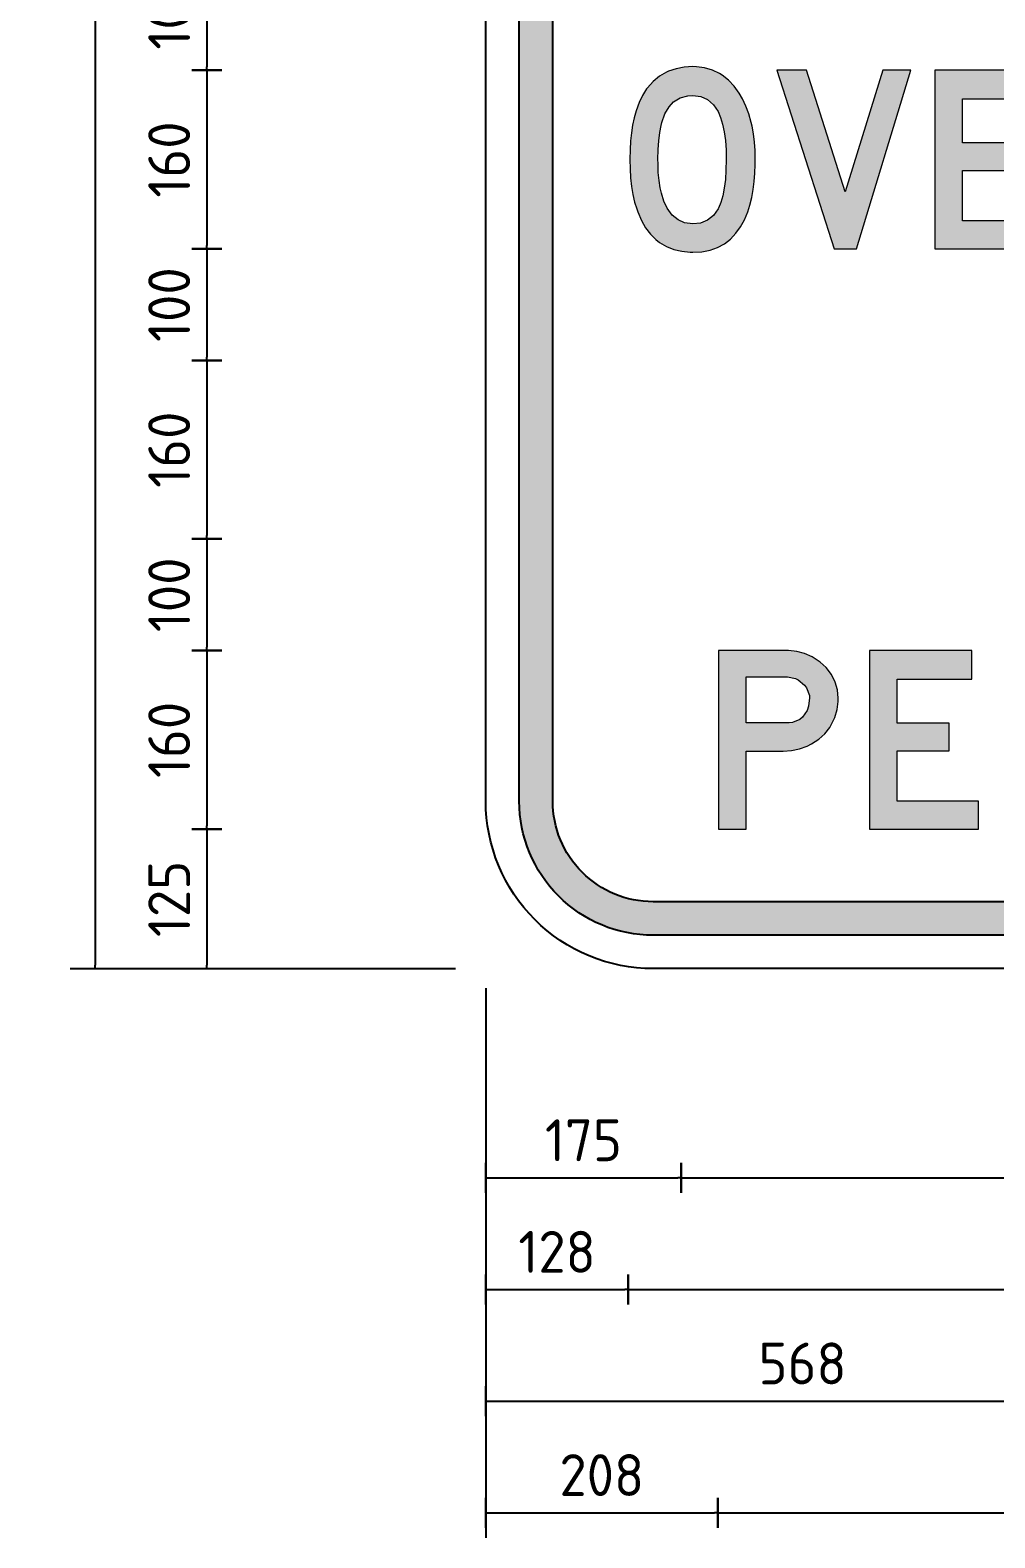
# Model space of a CAD drawing. Header units: millimetres. Extents: x 0 to 420, y 0 to 297.
# Drawn here: x 85.2 to 142.8, y 112.4 to 202.4 of the extents above; entities that cross this region are included whole.
import ezdxf

# ---------------------------------------------------------------- set-up
doc = ezdxf.new("R2010")
doc.units = ezdxf.units.MM
doc.header["$MEASUREMENT"] = 0
for name, color, linetype in [('L25', 1, 'Continuous'), ('L35', 3, 'Continuous'), ('T25', 1, 'Continuous')]:
    doc.layers.add(name, color=color, linetype=linetype)
doc.styles.add('ISO', font='iso3098b.shx')
doc.dimstyles.new('SIGNSDIM', dxfattribs={"dimtxt": 2.5, "dimasz": 0.2, "dimexe": 1.5, "dimexo": 2, "dimgap": 1, "dimtad": 1, "dimdec": 4, "dimlfac": 15, "dimrnd": 1, "dimdsep": 46, "dimtxsty": 'ISO', "dimblk": 'SGNDIM', "dimcen": 2.5, "dimse2": 1, "dimadec": 0, "dimazin": 0, "dimtfac": 1, "dimtdec": 4, "dimtix": 1, "dimtmove": 0, "dimatfit": 3, "dimldrblk": 'SGNDIM', "dimfxl": 1, "dimtolj": 1, "dimtzin": 0, "dimarcsym": 0})

# ---------------------------------------------------------------- blocks, each defined once
blk = doc.blocks.new('SGNDIM')
for p, q in [((0, 0), (-1, 0)), ((0, 4.5), (0, -4.5))]:
    blk.add_line(p, q)
blk = doc.blocks.new('*D3')
at = {"layer": 'DEFPOINTS', "color": 0, "transparency": 16777216}
for p in [(106.838, 154.71), (95.726, 146.376), (106.838, 146.376)]:
    blk.add_point(p, dxfattribs=at)
at = {"layer": 'T25', "color": 0, "lineweight": -2, "transparency": 16777216}
for p, q in [((95.726, 154.51), (95.726, 146.576)), ((104.838, 146.376), (94.226, 146.376))]:
    blk.add_line(p, q, dxfattribs=at)
at = {"layer": 'T25', "color": 0, "lineweight": -2, "transparency": 16777216, "xscale": 0.2, "yscale": 0.2, "zscale": 0.2}
for p, rotation in [((95.726, 154.71), 90), ((95.726, 146.376), 270)]:
    blk.add_blockref('SGNDIM', p, dxfattribs=dict(at, rotation=rotation))
at = {"layer": 'T25', "color": 0, "transparency": 16777216, "insert": (93.476, 150.543), "char_height": 2.5, "attachment_point": 5, "rotation": 90, "style": 'ISO'}
blk.add_mtext('\\A1;125', dxfattribs=at)
blk = doc.blocks.new('*D4')
at = {"layer": 'DEFPOINTS', "color": 0, "transparency": 16777216}
for p in [(113.504, 165.376), (95.726, 154.71), (113.504, 154.71)]:
    blk.add_point(p, dxfattribs=at)
at = {"layer": 'T25', "color": 0, "lineweight": -2, "transparency": 16777216}
blk.add_line((95.726, 165.176), (95.726, 154.91), dxfattribs=at)
at = {"layer": 'T25', "color": 0, "lineweight": -2, "transparency": 16777216, "xscale": 0.2, "yscale": 0.2, "zscale": 0.2}
for p, rotation in [((95.726, 165.376), 90), ((95.726, 154.71), 270)]:
    blk.add_blockref('SGNDIM', p, dxfattribs=dict(at, rotation=rotation))
at = {"layer": 'T25', "color": 0, "transparency": 16777216, "insert": (93.476, 160.043), "char_height": 2.5, "attachment_point": 5, "rotation": 90, "style": 'ISO'}
blk.add_mtext('\\A1;160', dxfattribs=at)
blk = doc.blocks.new('*D5')
at = {"layer": 'DEFPOINTS', "color": 0, "transparency": 16777216}
for p in [(106.838, 172.043), (95.726, 165.376), (106.838, 165.376)]:
    blk.add_point(p, dxfattribs=at)
at = {"layer": 'T25', "color": 0, "lineweight": -2, "transparency": 16777216}
blk.add_line((95.726, 171.843), (95.726, 165.576), dxfattribs=at)
at = {"layer": 'T25', "color": 0, "lineweight": -2, "transparency": 16777216, "xscale": 0.2, "yscale": 0.2, "zscale": 0.2}
for p, rotation in [((95.726, 172.043), 90), ((95.726, 165.376), 270)]:
    blk.add_blockref('SGNDIM', p, dxfattribs=dict(at, rotation=rotation))
at = {"layer": 'T25', "color": 0, "transparency": 16777216, "insert": (93.476, 168.71), "char_height": 2.5, "attachment_point": 5, "rotation": 90, "style": 'ISO'}
blk.add_mtext('\\A1;100', dxfattribs=at)
blk = doc.blocks.new('*D6')
at = {"layer": 'DEFPOINTS', "color": 0, "transparency": 16777216}
for p in [(113.504, 182.71), (95.726, 172.043), (113.504, 172.043)]:
    blk.add_point(p, dxfattribs=at)
at = {"layer": 'T25', "color": 0, "lineweight": -2, "transparency": 16777216}
blk.add_line((95.726, 182.51), (95.726, 172.243), dxfattribs=at)
at = {"layer": 'T25', "color": 0, "lineweight": -2, "transparency": 16777216, "xscale": 0.2, "yscale": 0.2, "zscale": 0.2}
for p, rotation in [((95.726, 182.71), 90), ((95.726, 172.043), 270)]:
    blk.add_blockref('SGNDIM', p, dxfattribs=dict(at, rotation=rotation))
at = {"layer": 'T25', "color": 0, "transparency": 16777216, "insert": (93.476, 177.376), "char_height": 2.5, "attachment_point": 5, "rotation": 90, "style": 'ISO'}
blk.add_mtext('\\A1;160', dxfattribs=at)
blk = doc.blocks.new('*D7')
at = {"layer": 'DEFPOINTS', "color": 0, "transparency": 16777216}
for p in [(106.838, 189.376), (95.726, 182.71), (106.838, 182.71)]:
    blk.add_point(p, dxfattribs=at)
at = {"layer": 'T25', "color": 0, "lineweight": -2, "transparency": 16777216}
blk.add_line((95.726, 189.176), (95.726, 182.91), dxfattribs=at)
at = {"layer": 'T25', "color": 0, "lineweight": -2, "transparency": 16777216, "xscale": 0.2, "yscale": 0.2, "zscale": 0.2}
for p, rotation in [((95.726, 189.376), 90), ((95.726, 182.71), 270)]:
    blk.add_blockref('SGNDIM', p, dxfattribs=dict(at, rotation=rotation))
at = {"layer": 'T25', "color": 0, "transparency": 16777216, "insert": (93.476, 186.043), "char_height": 2.5, "attachment_point": 5, "rotation": 90, "style": 'ISO'}
blk.add_mtext('\\A1;100', dxfattribs=at)
blk = doc.blocks.new('*D8')
at = {"layer": 'DEFPOINTS', "color": 0, "transparency": 16777216}
for p in [(113.504, 200.043), (95.726, 189.376), (113.504, 189.376)]:
    blk.add_point(p, dxfattribs=at)
at = {"layer": 'T25', "color": 0, "lineweight": -2, "transparency": 16777216}
blk.add_line((95.726, 199.843), (95.726, 189.576), dxfattribs=at)
at = {"layer": 'T25', "color": 0, "lineweight": -2, "transparency": 16777216, "xscale": 0.2, "yscale": 0.2, "zscale": 0.2}
for p, rotation in [((95.726, 200.043), 90), ((95.726, 189.376), 270)]:
    blk.add_blockref('SGNDIM', p, dxfattribs=dict(at, rotation=rotation))
at = {"layer": 'T25', "color": 0, "transparency": 16777216, "insert": (93.476, 194.71), "char_height": 2.5, "attachment_point": 5, "rotation": 90, "style": 'ISO'}
blk.add_mtext('\\A1;160', dxfattribs=at)
blk = doc.blocks.new('*D11')
at = {"layer": 'DEFPOINTS', "color": 0, "transparency": 16777216}
for p in [(126.257, 141.477), (198.53, 141.477), (198.53, 113.876)]:
    blk.add_point(p, dxfattribs=at)
at = {"layer": 'T25', "color": 0, "lineweight": -2, "transparency": 16777216}
blk.add_line((126.457, 113.876), (198.33, 113.876), dxfattribs=at)
at = {"layer": 'T25', "color": 0, "lineweight": -2, "transparency": 16777216, "xscale": 0.2, "yscale": 0.2, "zscale": 0.2, "rotation": 180}
blk.add_blockref('SGNDIM', (126.257, 113.876), dxfattribs=at)
at = {"layer": 'T25', "color": 0, "lineweight": -2, "transparency": 16777216, "xscale": 0.2, "yscale": 0.2, "zscale": 0.2}
blk.add_blockref('SGNDIM', (198.53, 113.876), dxfattribs=at)
at = {"layer": 'T25', "color": 0, "transparency": 16777216, "insert": (162.393, 116.126), "char_height": 2.5, "attachment_point": 5, "style": 'ISO'}
blk.add_mtext('\\A1;1084', dxfattribs=at)
blk = doc.blocks.new('*D12')
at = {"layer": 'DEFPOINTS', "color": 0, "transparency": 16777216}
for p in [(112.393, 136.014), (126.257, 136.014), (126.257, 113.876)]:
    blk.add_point(p, dxfattribs=at)
at = {"layer": 'T25', "color": 0, "lineweight": -2, "transparency": 16777216}
for p, q in [((112.393, 134.014), (112.393, 112.376)), ((112.593, 113.876), (126.057, 113.876))]:
    blk.add_line(p, q, dxfattribs=at)
at = {"layer": 'T25', "color": 0, "lineweight": -2, "transparency": 16777216, "xscale": 0.2, "yscale": 0.2, "zscale": 0.2, "rotation": 180}
blk.add_blockref('SGNDIM', (112.393, 113.876), dxfattribs=at)
at = {"layer": 'T25', "color": 0, "lineweight": -2, "transparency": 16777216, "xscale": 0.2, "yscale": 0.2, "zscale": 0.2}
blk.add_blockref('SGNDIM', (126.257, 113.876), dxfattribs=at)
at = {"layer": 'T25', "color": 0, "transparency": 16777216, "insert": (119.325, 116.126), "char_height": 2.5, "attachment_point": 5, "style": 'ISO'}
blk.add_mtext('\\A1;208', dxfattribs=at)
blk = doc.blocks.new('*D15')
at = {"layer": 'DEFPOINTS', "color": 0, "transparency": 16777216}
for p in [(112.393, 139.306), (150.245, 139.306), (150.245, 120.543)]:
    blk.add_point(p, dxfattribs=at)
at = {"layer": 'T25', "color": 0, "lineweight": -2, "transparency": 16777216}
for p, q in [((112.393, 137.306), (112.393, 119.043)), ((112.593, 120.543), (150.045, 120.543))]:
    blk.add_line(p, q, dxfattribs=at)
at = {"layer": 'T25', "color": 0, "lineweight": -2, "transparency": 16777216, "xscale": 0.2, "yscale": 0.2, "zscale": 0.2, "rotation": 180}
blk.add_blockref('SGNDIM', (112.393, 120.543), dxfattribs=at)
at = {"layer": 'T25', "color": 0, "lineweight": -2, "transparency": 16777216, "xscale": 0.2, "yscale": 0.2, "zscale": 0.2}
blk.add_blockref('SGNDIM', (150.245, 120.543), dxfattribs=at)
at = {"layer": 'T25', "color": 0, "transparency": 16777216, "insert": (131.319, 122.793), "char_height": 2.5, "attachment_point": 5, "style": 'ISO'}
blk.add_mtext('\\A1;568', dxfattribs=at)
blk = doc.blocks.new('*D17')
at = {"layer": 'DEFPOINTS', "color": 0, "transparency": 16777216}
for p in [(120.907, 140.486), (203.879, 140.486), (203.879, 127.21)]:
    blk.add_point(p, dxfattribs=at)
at = {"layer": 'T25', "color": 0, "lineweight": -2, "transparency": 16777216}
blk.add_line((121.107, 127.21), (203.679, 127.21), dxfattribs=at)
at = {"layer": 'T25', "color": 0, "lineweight": -2, "transparency": 16777216, "xscale": 0.2, "yscale": 0.2, "zscale": 0.2, "rotation": 180}
blk.add_blockref('SGNDIM', (120.907, 127.21), dxfattribs=at)
at = {"layer": 'T25', "color": 0, "lineweight": -2, "transparency": 16777216, "xscale": 0.2, "yscale": 0.2, "zscale": 0.2}
blk.add_blockref('SGNDIM', (203.879, 127.21), dxfattribs=at)
at = {"layer": 'T25', "color": 0, "transparency": 16777216, "insert": (162.393, 129.46), "char_height": 2.5, "attachment_point": 5, "style": 'ISO'}
blk.add_mtext('\\A1;1245', dxfattribs=at)
blk = doc.blocks.new('*D18')
at = {"layer": 'DEFPOINTS', "color": 0, "transparency": 16777216}
for p in [(112.393, 136.938), (120.907, 136.938), (120.907, 127.21)]:
    blk.add_point(p, dxfattribs=at)
at = {"layer": 'T25', "color": 0, "lineweight": -2, "transparency": 16777216}
for p, q in [((112.393, 134.938), (112.393, 125.71)), ((112.593, 127.21), (120.707, 127.21))]:
    blk.add_line(p, q, dxfattribs=at)
at = {"layer": 'T25', "color": 0, "lineweight": -2, "transparency": 16777216, "xscale": 0.2, "yscale": 0.2, "zscale": 0.2, "rotation": 180}
blk.add_blockref('SGNDIM', (112.393, 127.21), dxfattribs=at)
at = {"layer": 'T25', "color": 0, "lineweight": -2, "transparency": 16777216, "xscale": 0.2, "yscale": 0.2, "zscale": 0.2}
blk.add_blockref('SGNDIM', (120.907, 127.21), dxfattribs=at)
at = {"layer": 'T25', "color": 0, "transparency": 16777216, "insert": (116.65, 129.46), "char_height": 2.5, "attachment_point": 5, "style": 'ISO'}
blk.add_mtext('\\A1;128', dxfattribs=at)
blk = doc.blocks.new('*D19')
at = {"layer": 'DEFPOINTS', "color": 0, "transparency": 16777216}
for p in [(112.59, 266.376), (89.06, 146.376), (112.59, 146.376)]:
    blk.add_point(p, dxfattribs=at)
at = {"layer": 'T25', "color": 0, "lineweight": -2, "transparency": 16777216}
for p, q in [((110.59, 266.376), (87.56, 266.376)), ((89.06, 266.176), (89.06, 146.576)), ((110.59, 146.376), (87.56, 146.376))]:
    blk.add_line(p, q, dxfattribs=at)
at = {"layer": 'T25', "color": 0, "lineweight": -2, "transparency": 16777216, "xscale": 0.2, "yscale": 0.2, "zscale": 0.2}
for p, rotation in [((89.06, 266.376), 90), ((89.06, 146.376), 270)]:
    blk.add_blockref('SGNDIM', p, dxfattribs=dict(at, rotation=rotation))
at = {"layer": 'T25', "color": 0, "transparency": 16777216, "insert": (86.81, 206.376), "char_height": 2.5, "attachment_point": 5, "rotation": 90, "style": 'ISO'}
blk.add_mtext('\\A1;1800', dxfattribs=at)
blk = doc.blocks.new('*D21')
at = {"layer": 'DEFPOINTS', "color": 0, "transparency": 16777216}
for p in [(103.041, 207.065), (95.726, 200.043), (103.041, 200.043)]:
    blk.add_point(p, dxfattribs=at)
at = {"layer": 'T25', "color": 0, "lineweight": -2, "transparency": 16777216}
blk.add_line((95.726, 206.865), (95.726, 200.243), dxfattribs=at)
at = {"layer": 'T25', "color": 0, "lineweight": -2, "transparency": 16777216, "xscale": 0.2, "yscale": 0.2, "zscale": 0.2}
for p, rotation in [((95.726, 207.065), 90), ((95.726, 200.043), 270)]:
    blk.add_blockref('SGNDIM', p, dxfattribs=dict(at, rotation=rotation))
at = {"layer": 'T25', "color": 0, "transparency": 16777216, "insert": (93.476, 203.554), "char_height": 2.5, "attachment_point": 5, "rotation": 90, "style": 'ISO'}
blk.add_mtext('\\A1;105', dxfattribs=at)
blk = doc.blocks.new('*D24')
at = {"layer": 'DEFPOINTS', "color": 0, "transparency": 16777216}
for p in [(124.066, 146.142), (200.72, 146.142), (200.72, 133.876)]:
    blk.add_point(p, dxfattribs=at)
at = {"layer": 'T25', "color": 0, "lineweight": -2, "transparency": 16777216}
blk.add_line((124.266, 133.876), (200.52, 133.876), dxfattribs=at)
at = {"layer": 'T25', "color": 0, "lineweight": -2, "transparency": 16777216, "xscale": 0.2, "yscale": 0.2, "zscale": 0.2, "rotation": 180}
blk.add_blockref('SGNDIM', (124.066, 133.876), dxfattribs=at)
at = {"layer": 'T25', "color": 0, "lineweight": -2, "transparency": 16777216, "xscale": 0.2, "yscale": 0.2, "zscale": 0.2}
blk.add_blockref('SGNDIM', (200.72, 133.876), dxfattribs=at)
at = {"layer": 'T25', "color": 0, "transparency": 16777216, "insert": (162.393, 136.126), "char_height": 2.5, "attachment_point": 5, "style": 'ISO'}
blk.add_mtext('\\A1;1150', dxfattribs=at)
blk = doc.blocks.new('*D25')
at = {"layer": 'DEFPOINTS', "color": 0, "transparency": 16777216}
for p in [(112.393, 147.214), (124.066, 147.214), (124.066, 133.876)]:
    blk.add_point(p, dxfattribs=at)
at = {"layer": 'T25', "color": 0, "lineweight": -2, "transparency": 16777216}
for p, q in [((112.393, 145.214), (112.393, 132.376)), ((112.593, 133.876), (123.866, 133.876))]:
    blk.add_line(p, q, dxfattribs=at)
at = {"layer": 'T25', "color": 0, "lineweight": -2, "transparency": 16777216, "xscale": 0.2, "yscale": 0.2, "zscale": 0.2, "rotation": 180}
blk.add_blockref('SGNDIM', (112.393, 133.876), dxfattribs=at)
at = {"layer": 'T25', "color": 0, "lineweight": -2, "transparency": 16777216, "xscale": 0.2, "yscale": 0.2, "zscale": 0.2}
blk.add_blockref('SGNDIM', (124.066, 133.876), dxfattribs=at)
at = {"layer": 'T25', "color": 0, "transparency": 16777216, "insert": (118.23, 136.126), "char_height": 2.5, "attachment_point": 5, "style": 'ISO'}
blk.add_mtext('\\A1;175', dxfattribs=at)

msp = doc.modelspace()

# ---------------------------------------------------------------- hatches: boundary and pattern name
at = {"layer": 'L25'}
h = msp.add_hatch(color=256, dxfattribs=at)
edge = h.paths.add_edge_path()
edge.add_line((114.3931293, 156.3763522), (114.3931293, 255.2652411))
edge.add_arc((123.5042404, 255.2652411), 9.1111111, 90, 180, ccw=False)
edge.add_line((123.5042404, 264.3763522), (202.3931293, 264.3763522))
edge.add_arc((202.3931293, 256.3763522), 8, 0, 90, ccw=False)
edge.add_line((210.3931293, 256.3763522), (210.3931293, 156.3763522))
edge.add_arc((202.3931293, 156.3763522), 8, -90, 0, ccw=False)
edge.add_line((202.3931293, 148.3763522), (122.3931293, 148.3763522))
edge.add_arc((122.3931293, 156.3763522), 8, 180, 270, ccw=False)
edge = h.paths.add_edge_path(flags=16)
edge.add_line((116.3931293, 156.3763522), (116.3931293, 255.2652411))
edge.add_arc((123.5042404, 255.2652411), 7.1111111, 90, 180, ccw=False)
edge.add_line((123.5042404, 262.3763522), (202.3931293, 262.3763522))
edge.add_arc((202.3931293, 256.3763522), 6, 0, 90, ccw=False)
edge.add_line((208.3931293, 256.3763522), (208.3931293, 156.3763522))
edge.add_arc((202.3931293, 156.3763522), 6, -90, 0, ccw=False)
edge.add_line((202.3931293, 150.3763522), (122.3931293, 150.3763522))
edge.add_arc((122.3931293, 156.3763522), 6, 180, 270, ccw=False)
h = msp.add_hatch(color=256, dxfattribs=at)
h.paths.add_polyline_path([(124.7653045, 200.2592981), (124.2436996, 200.2299944), (123.7631198, 200.1362227), (123.3118437, 199.9897045), (123.1829076, 199.9310972), (122.7667959, 199.6908073), (122.3917092, 199.3801887), (122.0576476, 198.9992413), (121.9990403, 198.9230518), (121.7587505, 198.5421044), (121.5536249, 198.1084105), (121.3778031, 197.6278307), (121.2605885, 197.1999975), (121.1668168, 196.7663035), (121.0964881, 196.3091666), (121.0437415, 195.8168654), (121.0144379, 195.2893998), (121.0027164, 194.7384912), (121.0027164, 194.7209091), (121.0144379, 194.1465576), (121.0496022, 193.6073705), (121.1082095, 193.0974871), (121.184399, 192.6169073), (121.2840314, 192.1714919), (121.4129674, 191.7553801), (121.4715747, 191.5795583), (121.6884217, 191.0755356), (121.9404331, 190.6359809), (122.2276088, 190.2550335), (122.5499489, 189.9326934), (122.7785173, 189.7568715), (123.1887683, 189.5165816), (123.628323, 189.3407598), (124.1030421, 189.2294059), (124.6129255, 189.1766593), (124.7653045, 189.1766593), (125.3103523, 189.205963), (125.8026535, 189.2997346), (126.2480689, 189.4579743), (126.6524592, 189.6748213), (127.0099637, 189.9561363), (127.0158244, 189.961997), (127.3381645, 190.3077801), (127.6194795, 190.6945882), (127.8597694, 191.1165607), (128.0531735, 191.5795583), (128.1762488, 191.9898093), (128.2817419, 192.4410854), (128.3696529, 192.9099438), (128.4282602, 193.3963843), (128.475146, 193.900407), (128.4985889, 194.4220119), (128.4985889, 194.7209091), (128.4868674, 195.2425139), (128.4517031, 195.7465367), (128.3872351, 196.2388379), (128.3051848, 196.7076962), (128.2524383, 196.9245432), (128.1117808, 197.4344266), (127.9359589, 197.903285), (127.7308334, 198.3428396), (127.5374293, 198.6769012), (127.2385322, 199.093013), (126.8986099, 199.4446567), (126.5176625, 199.7435539), (126.3652835, 199.8431863), (125.9315896, 200.0483118), (125.468592, 200.1889693), (124.9762907, 200.2534373)])
h.paths.add_polyline_path([(124.7653045, 190.8645493), (124.2671425, 190.9290173), (123.8803344, 191.0989785), (123.5228299, 191.3920149), (123.2239327, 191.8081267), (123.0305287, 192.2183777), (122.8840104, 192.7048183), (122.8136817, 193.0154369), (122.7492137, 193.4549916), (122.7023278, 193.9355714), (122.6847456, 194.4688977), (122.6788849, 194.7209091), (122.6906064, 195.3011212), (122.7257708, 195.8344476), (122.784378, 196.3150274), (122.8664282, 196.7369999), (122.9133141, 196.9245432), (123.1008574, 197.4461481), (123.3411473, 197.8622599), (123.6048801, 198.1494356), (124.0034097, 198.3897255), (124.472268, 198.5128008), (124.7653045, 198.530383), (125.2400235, 198.4659149), (125.6502746, 198.2900931), (125.9960576, 197.9853352), (126.2715119, 197.5692234), (126.4238908, 197.2175797), (126.5469661, 196.8131893), (126.6407378, 196.3560525), (126.7110665, 195.846169), (126.7520916, 195.2776783), (126.7638131, 194.7209091), (126.7462309, 194.0820896), (126.7110665, 193.5077381), (126.6465985, 192.991994), (126.5528268, 192.5348571), (126.4356123, 192.1421883), (126.2949548, 191.8081267), (126.2773726, 191.7729623), (125.9960576, 191.368572), (125.6444138, 191.0813963), (125.2224413, 190.9114351)], flags=16)
for points in [[(133.8728775, 192.7810077), (131.5520288, 200.0424511), (129.7879493, 200.0424511), (133.2106151, 189.3759241), (134.5410006, 189.3759241), (137.7819838, 200.0424511), (136.1233975, 200.0424511)], [(145.3364636, 200.0424511), (139.2237231, 200.0424511), (139.2237231, 189.3759241), (145.7232717, 189.3759241), (145.7232717, 191.0403712), (140.8764488, 191.0403712), (140.8764488, 194.0469252), (143.9884959, 194.0469252), (143.9884959, 195.7113723), (140.8764488, 195.7113723), (140.8764488, 198.3369789), (145.3364636, 198.3369789)], [(141.433218, 165.3801573), (135.3263383, 165.3801573), (135.3263383, 154.7136303), (141.8258869, 154.7136303), (141.8258869, 156.3780774), (136.9732032, 156.3780774), (136.9732032, 159.3787707), (140.0852503, 159.3787707), (140.0852503, 161.0490785), (136.9732032, 161.0490785), (136.9732032, 163.6688244), (141.433218, 163.6688244)]]:
    msp.add_hatch(color=256, dxfattribs=at).paths.add_polyline_path(points)
h = msp.add_hatch(color=256, dxfattribs=at)
h.paths.add_polyline_path([(127.9418196, 161.0607999), (127.9418196, 163.8036212), (130.4209081, 163.8036212), (130.8897664, 163.7039888), (131.0655883, 163.6219386), (131.4406749, 163.3054592), (131.5578895, 163.1472195), (131.7337114, 162.6842219), (131.7395721, 162.5494251), (131.6751041, 162.0571239), (131.5871931, 161.8051125), (131.3117389, 161.4007222), (131.1593599, 161.2659255), (130.7139445, 161.0783821), (130.5146797, 161.0607999)], flags=16)
h.paths.add_polyline_path([(133.0540027, 163.9469993), (132.7300353, 164.3662512), (132.3725308, 164.694452), (131.9622798, 164.9699063), (131.9036725, 165.0050706), (131.4465356, 165.2043354), (130.9776773, 165.3274107), (130.4853761, 165.3801573), (126.289094, 165.3801573), (126.289094, 154.7136303), (127.9418196, 154.7136303), (127.9418196, 159.37291), (130.1571752, 159.37291), (130.6670587, 159.4080743), (131.1476385, 159.5077067), (131.5989146, 159.6718072), (131.8626474, 159.8007432), (132.2846199, 160.0761975), (132.6421244, 160.410259), (132.9410216, 160.7912064), (133.0347932, 160.9494461), (133.2457795, 161.3890008), (133.3805762, 161.8519984), (133.4450443, 162.3442996), (133.450905, 162.5435644), (133.4098799, 163.0358657), (133.2750831, 163.4988632)])

# ---------------------------------------------------------------- linework, layer by layer
for points in [[(114.3931293, 156.3763522), (114.3931293, 255.2652411, -0.4142135624), (123.5042404, 264.3763522), (202.3931293, 264.3763522, -0.4142135624), (210.3931293, 256.3763522), (210.3931293, 156.3763522, -0.4142135624), (202.3931293, 148.3763522), (122.3931293, 148.3763522, -0.4142135624)], [(116.3931293, 156.3763522), (116.3931293, 255.2652411, -0.4142135624), (123.5042404, 262.3763522), (202.3931293, 262.3763522, -0.4142135624), (208.3931293, 256.3763522), (208.3931293, 156.3763522, -0.4142135624), (202.3931293, 150.3763522), (122.3931293, 150.3763522, -0.4142135624)]]:
    msp.add_lwpolyline(points, format="xyb", close=True, dxfattribs=at)
at = {"layer": 'L25', "color": 1, "lineweight": 0}
for points in [[(124.7653045, 200.2592981), (124.2436996, 200.2299944), (123.7631198, 200.1362227), (123.3118437, 199.9897045), (123.1829076, 199.9310972), (122.7667959, 199.6908073), (122.3917092, 199.3801887), (122.0576476, 198.9992413), (121.9990403, 198.9230518), (121.7587505, 198.5421044), (121.5536249, 198.1084105), (121.3778031, 197.6278307), (121.2605885, 197.1999975), (121.1668168, 196.7663035), (121.0964881, 196.3091666), (121.0437415, 195.8168654), (121.0144379, 195.2893998), (121.0027164, 194.7384912), (121.0027164, 194.7209091), (121.0144379, 194.1465576), (121.0496022, 193.6073705), (121.1082095, 193.0974871), (121.184399, 192.6169073), (121.2840314, 192.1714919), (121.4129674, 191.7553801), (121.4715747, 191.5795583), (121.6884217, 191.0755356), (121.9404331, 190.6359809), (122.2276088, 190.2550335), (122.5499489, 189.9326934), (122.7785173, 189.7568715), (123.1887683, 189.5165816), (123.628323, 189.3407598), (124.1030421, 189.2294059), (124.6129255, 189.1766593), (124.7653045, 189.1766593), (125.3103523, 189.205963), (125.8026535, 189.2997346), (126.2480689, 189.4579743), (126.6524592, 189.6748213), (127.0099637, 189.9561363), (127.0158244, 189.961997), (127.3381645, 190.3077801), (127.6194795, 190.6945882), (127.8597694, 191.1165607), (128.0531735, 191.5795583), (128.1762488, 191.9898093), (128.2817419, 192.4410854), (128.3696529, 192.9099438), (128.4282602, 193.3963843), (128.475146, 193.900407), (128.4985889, 194.4220119), (128.4985889, 194.7209091), (128.4868674, 195.2425139), (128.4517031, 195.7465367), (128.3872351, 196.2388379), (128.3051848, 196.7076962), (128.2524383, 196.9245432), (128.1117808, 197.4344266), (127.9359589, 197.903285), (127.7308334, 198.3428396), (127.5374293, 198.6769012), (127.2385322, 199.093013), (126.8986099, 199.4446567), (126.5176625, 199.7435539), (126.3652835, 199.8431863), (125.9315896, 200.0483118), (125.468592, 200.1889693), (124.9762907, 200.2534373)], [(133.8728775, 192.7810077), (131.5520288, 200.0424511), (129.7879493, 200.0424511), (133.2106151, 189.3759241), (134.5410006, 189.3759241), (137.7819838, 200.0424511), (136.1233975, 200.0424511)], [(145.3364636, 200.0424511), (139.2237231, 200.0424511), (139.2237231, 189.3759241), (145.7232717, 189.3759241), (145.7232717, 191.0403712), (140.8764488, 191.0403712), (140.8764488, 194.0469252), (143.9884959, 194.0469252), (143.9884959, 195.7113723), (140.8764488, 195.7113723), (140.8764488, 198.3369789), (145.3364636, 198.3369789)], [(124.7653045, 190.8645493), (124.2671425, 190.9290173), (123.8803344, 191.0989785), (123.5228299, 191.3920149), (123.2239327, 191.8081267), (123.0305287, 192.2183777), (122.8840104, 192.7048183), (122.8136817, 193.0154369), (122.7492137, 193.4549916), (122.7023278, 193.9355714), (122.6847456, 194.4688977), (122.6788849, 194.7209091), (122.6906064, 195.3011212), (122.7257708, 195.8344476), (122.784378, 196.3150274), (122.8664282, 196.7369999), (122.9133141, 196.9245432), (123.1008574, 197.4461481), (123.3411473, 197.8622599), (123.6048801, 198.1494356), (124.0034097, 198.3897255), (124.472268, 198.5128008), (124.7653045, 198.530383), (125.2400235, 198.4659149), (125.6502746, 198.2900931), (125.9960576, 197.9853352), (126.2715119, 197.5692234), (126.4238908, 197.2175797), (126.5469661, 196.8131893), (126.6407378, 196.3560525), (126.7110665, 195.846169), (126.7520916, 195.2776783), (126.7638131, 194.7209091), (126.7462309, 194.0820896), (126.7110665, 193.5077381), (126.6465985, 192.991994), (126.5528268, 192.5348571), (126.4356123, 192.1421883), (126.2949548, 191.8081267), (126.2773726, 191.7729623), (125.9960576, 191.368572), (125.6444138, 191.0813963), (125.2224413, 190.9114351)], [(141.433218, 165.3801573), (135.3263383, 165.3801573), (135.3263383, 154.7136303), (141.8258869, 154.7136303), (141.8258869, 156.3780774), (136.9732032, 156.3780774), (136.9732032, 159.3787707), (140.0852503, 159.3787707), (140.0852503, 161.0490785), (136.9732032, 161.0490785), (136.9732032, 163.6688244), (141.433218, 163.6688244)]]:
    msp.add_lwpolyline(points, close=True, dxfattribs=at)
for points in [[(133.0540027, 163.9469993), (132.7300353, 164.3662512), (132.3725308, 164.694452), (131.9622798, 164.9699063), (131.9036725, 165.0050706), (131.4465356, 165.2043354), (130.9776773, 165.3274107), (130.4853761, 165.3801573), (126.289094, 165.3801573), (126.289094, 154.7136303), (127.9418196, 154.7136303), (127.9418196, 159.37291), (130.1571752, 159.37291), (130.6670587, 159.4080743), (131.1476385, 159.5077067), (131.5989146, 159.6718072), (131.8626474, 159.8007432), (132.2846199, 160.0761975), (132.6421244, 160.410259), (132.9410216, 160.7912064), (133.0347932, 160.9494461), (133.2457795, 161.3890008), (133.3805762, 161.8519984), (133.4450443, 162.3442996), (133.450905, 162.5435644), (133.4098799, 163.0358657), (133.2750831, 163.4988632), (133.0540027, 163.9469993)], [(133.0347932, 160.9494461), (133.2457795, 161.3890008), (133.3805762, 161.8519984), (133.4450443, 162.3442996), (133.450905, 162.5435644), (133.4098799, 163.0358657), (133.2750831, 163.4988632), (133.0582361, 163.9384179)], [(127.9418196, 161.0607999), (127.9418196, 163.8036212), (130.4209081, 163.8036212), (130.8897664, 163.7039888), (131.0655883, 163.6219386), (131.4406749, 163.3054592), (131.5578895, 163.1472195), (131.7337114, 162.6842219), (131.7395721, 162.5494251), (131.6751041, 162.0571239), (131.5871931, 161.8051125), (131.3117389, 161.4007222), (131.1593599, 161.2659255), (130.7139445, 161.0783821), (130.5146797, 161.0607999), (127.9418196, 161.0607999)], [(130.4209081, 163.8036212), (130.8897664, 163.7039888), (131.0655883, 163.6219386), (131.4406749, 163.3054592), (131.5578895, 163.1472195), (131.7337114, 162.6842219), (131.7395721, 162.5494251), (131.6751041, 162.0571239), (131.5871931, 161.8051125), (131.3117389, 161.4007222), (131.1593599, 161.2659255), (130.7139445, 161.0783821), (130.5146797, 161.0607999), (127.9418196, 161.0607999)]]:
    msp.add_lwpolyline(points, dxfattribs=at)
at = {"layer": 'L35'}
msp.add_lwpolyline([(112.3931293, 156.3763522), (112.3931293, 255.2652411, -0.4142135624), (123.5042404, 266.3763522), (202.3931293, 266.3763522, -0.4142135624), (212.3931293, 256.3763522), (212.3931293, 156.3763522, -0.4142135624), (202.3931293, 146.3763522), (122.3931293, 146.3763522, -0.4142135624)], format="xyb", close=True, dxfattribs=at)

# ---------------------------------------------------------------- dimensions: what is measured, and where the dimension line sits
at = {"layer": 'T25'}
for base, p1, p2, override, picture, middle in [((89.059796, 146.3763522), (112.590255, 266.3763522), (112.590255, 146.3763522), {"dimse2": 0}, '*D19', (86.809796, 206.3763522)), ((95.7264626, 200.0430189), (103.0409514, 207.0649281), (103.0409514, 200.0430189), {"dimse1": 1}, '*D21', (93.4764626, 203.5539735)), ((95.7264626, 189.3763522), (113.5042404, 200.0430189), (113.5042404, 189.3763522), {"dimse1": 1}, '*D8', (93.4764626, 194.7096855)), ((95.7264626, 182.7096855), (106.8375737, 189.3763522), (106.8375737, 182.7096855), {"dimse1": 1}, '*D7', (93.4764626, 186.0430189)), ((95.7264626, 172.0430189), (113.5042404, 182.7096855), (113.5042404, 172.0430189), {"dimse1": 1}, '*D6', (93.4764626, 177.3763522)), ((95.7264626, 165.3763522), (106.8375737, 172.0430189), (106.8375737, 165.3763522), {"dimse1": 1}, '*D5', (93.4764626, 168.7096855)), ((95.7264626, 154.7096855), (113.5042404, 165.3763522), (113.5042404, 154.7096855), {"dimse1": 1}, '*D4', (93.4764626, 160.0430189)), ((95.7264626, 146.3763522), (106.8375737, 154.7096855), (106.8375737, 146.3763522), {"dimse1": 1, "dimse2": 0}, '*D3', (93.4764626, 150.5430189))]:
    dim = msp.add_linear_dim(base=base, p1=p1, p2=p2, angle=90, dimstyle='SIGNSDIM', override=override, dxfattribs=at)
    dim.commit()
    dim.dimension.update_dxf_attribs({"geometry": picture, "text_midpoint": middle})
for base, p1, p2, picture, middle in [((124.0664864, 133.8763522), (112.3931293, 147.2141561), (124.0664864, 147.2141561), '*D25', (118.2298079, 136.1263522)), ((150.2445413, 120.5430189), (112.3931293, 139.3057714), (150.2445413, 139.3057714), '*D15', (131.3188353, 122.7930189)), ((120.9070379, 127.2096855), (112.3931293, 136.9375507), (120.9070379, 136.9375507), '*D18', (116.6500836, 129.4596855)), ((126.2565152, 113.8763522), (112.3931293, 136.0144025), (126.2565152, 136.0144025), '*D12', (119.3248223, 116.1263522))]:
    dim = msp.add_linear_dim(base=base, p1=p1, p2=p2, dimstyle='SIGNSDIM', dxfattribs=at)
    dim.commit()
    dim.dimension.update_dxf_attribs({"geometry": picture, "text_midpoint": middle})
for base, p1, p2, picture, middle in [((200.7197722, 133.8763522), (124.0664864, 146.1416956), (200.7197722, 146.1416956), '*D24', (162.3931293, 136.1263522)), ((198.5297434, 113.8763522), (126.2565152, 141.477155), (198.5297434, 141.477155), '*D11', (162.3931293, 116.1263522)), ((203.8792207, 127.2096855), (120.9070379, 140.4861199), (203.8792207, 140.4861199), '*D17', (162.3931293, 129.4596855))]:
    dim = msp.add_linear_dim(base=base, p1=p1, p2=p2, dimstyle='SIGNSDIM', override={"dimse1": 1}, dxfattribs=at)
    dim.commit()
    dim.dimension.update_dxf_attribs({"geometry": picture, "text_midpoint": middle})

doc.saveas('drawing.dxf')
